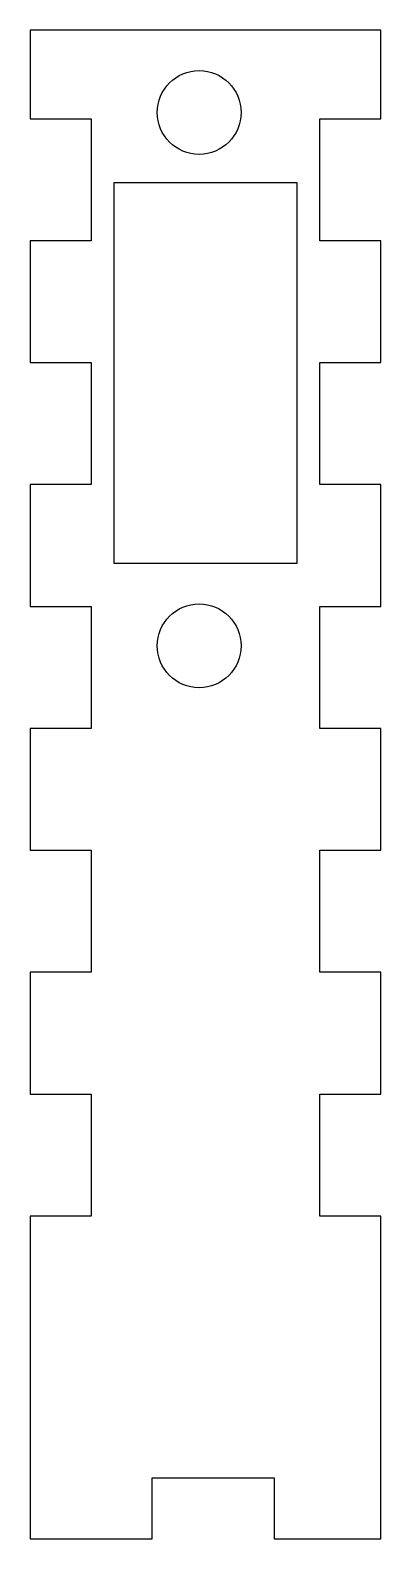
# Model space of a CAD drawing. Header units: millimetres. Extents: x 115.4 to 138.4, y 0 to 99.
import ezdxf

# ---------------------------------------------------------------- set-up
doc = ezdxf.new("R2010")
doc.units = ezdxf.units.MM
doc.layers.get('0').update_dxf_attribs({"linetype": 'CONTINUOUS'})

msp = doc.modelspace()

# ---------------------------------------------------------------- linework, layer by layer
for points in [[(138.37, 0), (138.37, 21.183), (134.37, 21.183), (134.37, 29.183), (138.37, 29.183), (138.37, 37.183), (134.37, 37.183), (134.37, 45.183), (138.37, 45.183), (138.37, 53.183), (134.37, 53.183), (134.37, 61.183), (138.37, 61.183), (138.37, 69.183), (134.37, 69.183), (134.37, 77.183), (138.37, 77.183), (138.37, 85.183), (134.37, 85.183), (134.37, 93.183), (138.37, 93.183), (138.37, 99), (115.37, 99), (115.37, 93.183), (119.37, 93.183), (119.37, 85.183), (115.37, 85.183), (115.37, 77.183), (119.37, 77.183), (119.37, 69.183), (115.37, 69.183), (115.37, 61.183), (119.37, 61.183), (119.37, 53.183), (115.37, 53.183), (115.37, 45.183), (119.37, 45.183), (119.37, 37.183), (115.37, 37.183), (115.37, 29.183), (119.37, 29.183), (119.37, 21.183), (115.37, 21.183), (115.37, 0), (123.37, 0), (123.37, 4), (131.37, 4), (131.37, 0)], [(120.87, 89), (132.87, 89), (132.87, 64), (120.87, 64)]]:
    msp.add_lwpolyline(points, close=True)
for centre in [(126.455, 93.6), (126.456, 58.6)]:
    msp.add_circle(centre, 2.75)

doc.saveas('drawing.dxf')
